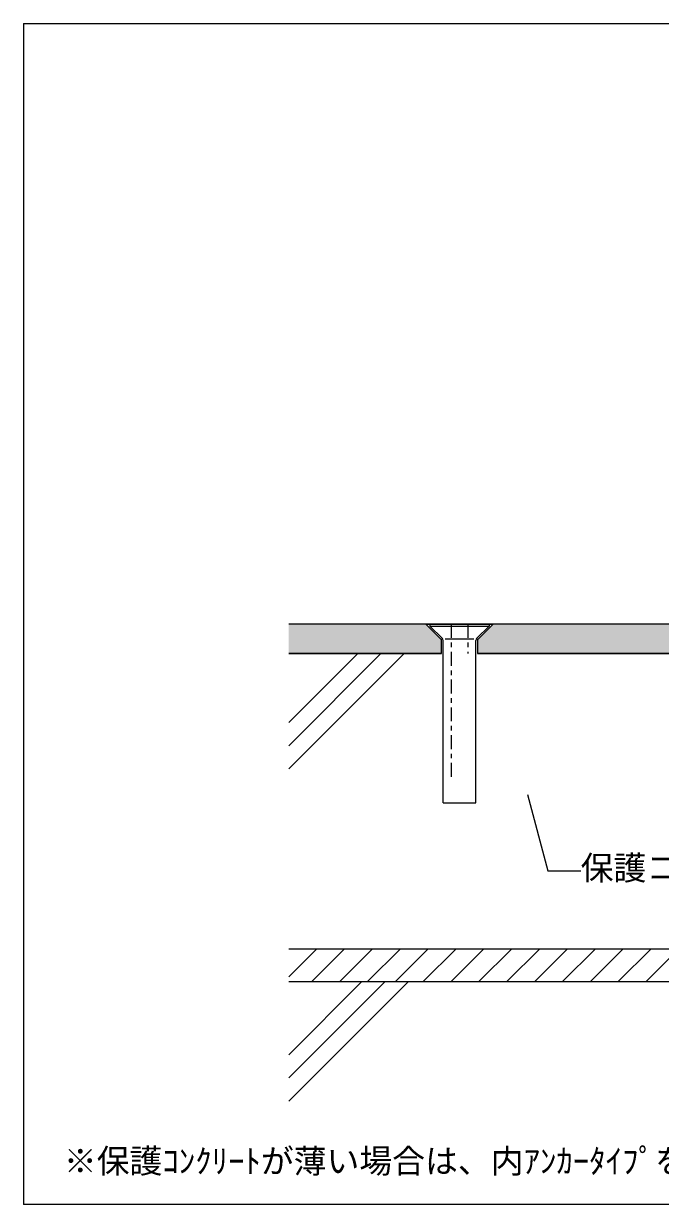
# Model space of a CAD drawing. Units: millimetres on the paper, with parts at other scales. Extents: x -135 to 135, y -94 to 92.
# Drawn here: x -135 to -38, y -88 to 92 of the extents above; entities that cross this region are included whole.
import ezdxf
from ezdxf.enums import TextEntityAlignment as Align

# ---------------------------------------------------------------- set-up
doc = ezdxf.new("R2010")
doc.units = ezdxf.units.MM
doc.linetypes.add('USER1', pattern=[4.23336, 2.11668, -0.70556, 0.70556, -0.70556])
for name, color, linetype, lineweight in [('1-7_設備', 7, 'Continuous', 9), ('1-A_元図・躯体', 33, 'Continuous', 18), ('E-1', 7, 'Continuous', 9), ('F-F', 7, 'Continuous', 9)]:
    doc.layers.add(name, color=color, linetype=linetype, lineweight=lineweight)
doc.layers.add('1-B_その他', color=9, linetype='Continuous')
doc.styles.add('ＭＳ ゴシック', font='')
doc.styles.get('ＭＳ ゴシック').set_extended_font_data('MS Gothic')

msp = doc.modelspace()

# ---------------------------------------------------------------- linework, layer by layer
at = {"layer": '1-7_設備'}
for p, q in [((-34.875, 0.459), (-94.625, 0.459)), ((-73.125, 0.459), (-73.125, 0.159)), ((-73.125, 0.459), (-64.125, 0.459)), ((-65.979, -1.695), (-64.125, 0.159)), ((-64.125, 0.459), (-64.125, 0.159)), ((-70.815, -1.791), (-66.435, -1.791)), ((-71.125, -26.791), (-71.125, -2.048)), ((-71.375, -4.041), (-94.625, -4.041)), ((-19.375, -4.041), (-65.875, -4.041))]:
    msp.add_line(p, q, dxfattribs=at)
at = {"layer": '1-7_設備', "linetype": 'USER1'}
for p, q in [((-69.875, 0.459), (-69.875, -23.247)), ((-67.375, 0.459), (-67.375, -4.044))]:
    msp.add_line(p, q, dxfattribs=at)
at = {"layer": '1-7_設備'}
for points in [[(-71.375, -4.041), (-71.375, -1.916), (-73.75, 0.459), (-63.5, 0.459), (-65.875, -1.916), (-65.875, -4.041)], [(-71.272, -1.695), (-73.125, 0.159), (-64.125, 0.159)], [(-71.125, -26.791), (-66.125, -26.791), (-66.125, -2.048)]]:
    msp.add_lwpolyline(points, dxfattribs=at)
for centre, start, end in [((-71.625, -2.048), 0, 45), ((-65.625, -2.048), 135, 180)]:
    msp.add_arc(centre, 0.5, start, end, dxfattribs=at)
at = {"layer": '1-A_元図・躯体', "color": 7, "lineweight": 9}
for p, q in [((-84.126, -4.041), (-94.625, -14.54)), ((-80.591, -4.041), (-94.625, -18.075)), ((-77.055, -4.041), (-94.625, -21.611)), ((-94.625, -4.041), (-71.375, -4.041)), ((-65.875, -4.041), (-19.375, -4.041)), ((-79.947, -54.041), (-94.625, -68.719)), ((-76.412, -54.041), (-94.625, -72.255)), ((-83.483, -54.041), (-94.625, -65.183)), ((-94.625, -54.041), (97.875, -54.041))]:
    msp.add_line(p, q, dxfattribs=at)
at = {"layer": '1-A_元図・躯体'}
for p, q in [((-94.625, -49.041), (97.875, -49.041)), ((-94.625, -53.312), (-90.354, -49.041)), ((-91.111, -54.041), (-86.111, -49.041)), ((-86.868, -54.041), (-81.868, -49.041)), ((-82.626, -54.041), (-77.626, -49.041)), ((-78.383, -54.041), (-73.383, -49.041)), ((-74.14, -54.041), (-69.14, -49.041)), ((-69.898, -54.041), (-64.898, -49.041)), ((-65.655, -54.041), (-60.655, -49.041)), ((-61.413, -54.041), (-56.413, -49.041)), ((-57.17, -54.041), (-52.17, -49.041)), ((-52.927, -54.041), (-47.927, -49.041)), ((-48.685, -54.041), (-43.685, -49.041)), ((-44.442, -54.041), (-39.442, -49.041)), ((-40.199, -54.041), (-35.199, -49.041)), ((-94.625, -54.041), (97.875, -54.041))]:
    msp.add_line(p, q, dxfattribs=at)
at = {"layer": '1-B_その他'}
for points in [[(-94.625, 0.459), (-94.625, -4.041), (-73.75, 0.459), (-71.375, -1.916)], [(-63.5, 0.459), (-65.875, -1.916), (-21.75, 0.459), (-19.375, -1.916)], [(-94.625, -4.041), (-71.375, -4.041), (-71.375, -1.916)], [(-65.875, -1.916), (-65.875, -4.041), (-19.375, -1.916), (-19.375, -4.041)]]:
    msp.add_solid(points, dxfattribs=at)
at = {"layer": 'E-1'}
msp.add_lwpolyline([(-58.277, -25.529), (-55.165, -37.142), (-50.165, -37.142)], dxfattribs=at)
at = {"layer": 'F-F'}
msp.add_line((-135, 92), (-135, -88), dxfattribs=at)
msp.add_lwpolyline([(-135, 92), (135, 92), (135, -88), (-135, -88)], dxfattribs=at)

# ---------------------------------------------------------------- texts
at = {"layer": 'E-1', "style": 'ＭＳ ゴシック'}
for s, p in [('保護コンクリート', (-50.165, -39.642)), ('※保護ｺﾝｸﾘｰﾄが薄い場合は、内ｱﾝｶｰﾀｲﾌﾟを検討してください。', (-128.874, -84.324))]:
    msp.add_text(s, height=3.666, dxfattribs=at).set_placement(p, align=Align.BOTTOM_LEFT)

doc.saveas('drawing.dxf')
